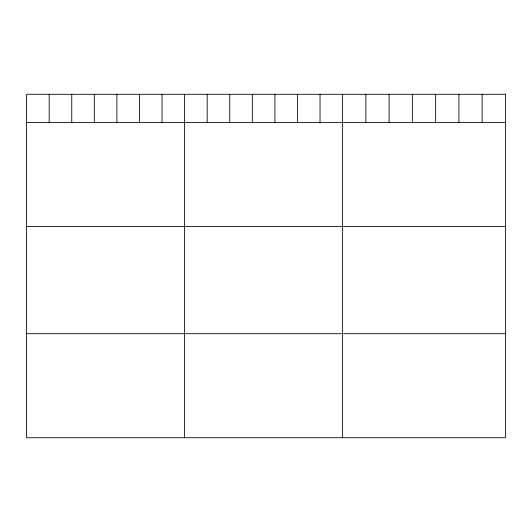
<?xml version="1.0" encoding="UTF-8"?>
<svg xmlns="http://www.w3.org/2000/svg" width="532" height="532" viewBox="0 0 532 532"><rect width="100%" height="100%" fill="white"/><g stroke="black" fill="none" stroke-linecap="round" stroke-linejoin="round"><path stroke-width="0.8" d="M26.6 122.48L505.4 122.48M26.6 226.506L505.4 226.506M26.6 333.69L505.4 333.69M482.145 94.284L482.145 122.48M458.89 94.284L458.89 122.48M435.635 94.284L435.635 122.48M412.373 94.284L412.373 122.48M389.118 94.284L389.118 122.48M365.863 94.284L365.863 122.48M342.608 94.284L342.608 437.716M320.038 94.284L320.038 122.48M297.461 94.284L297.461 122.48M274.891 94.284L274.891 122.48M252.321 94.284L252.321 122.48M229.751 94.284L229.751 122.48M207.174 94.284L207.174 122.48M184.604 94.284L184.604 437.716M162.034 94.284L162.034 122.48M139.457 94.284L139.457 122.48M116.887 94.284L116.887 122.48M94.317 94.284L94.317 122.48M71.747 94.284L71.747 122.48M49.17 94.284L49.17 122.48M505.4 94.284L26.6 94.284L26.6 437.716L505.4 437.716L505.4 94.284"/></g></svg>
